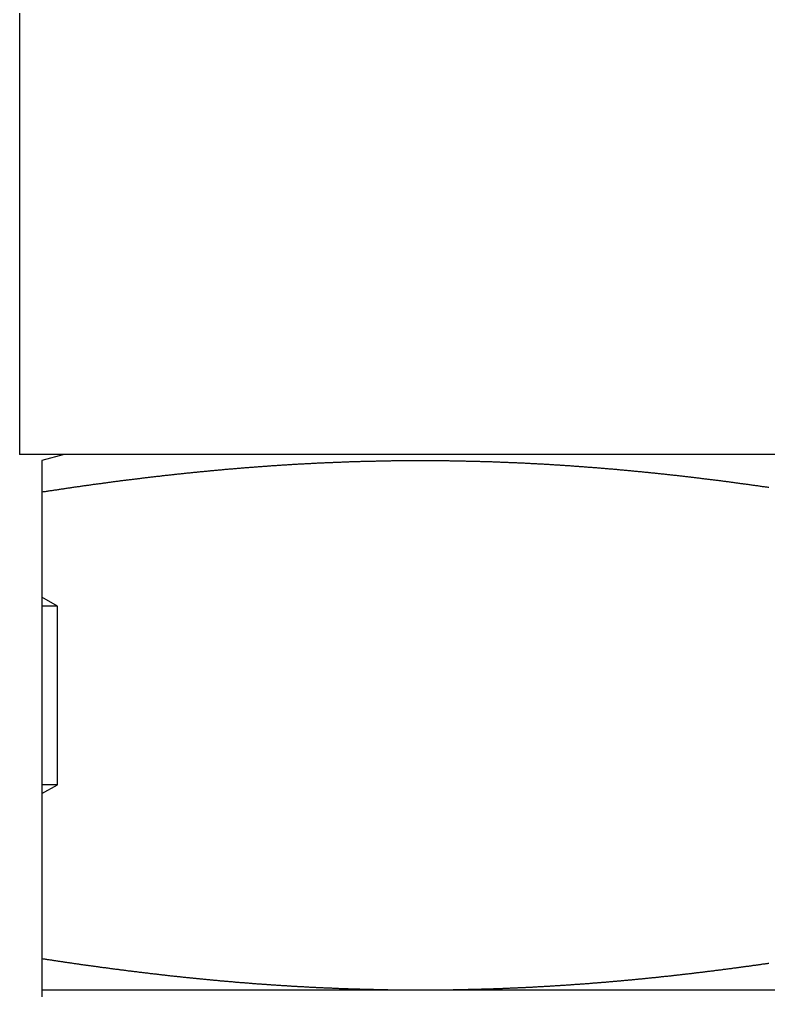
# Model space of a CAD drawing. Extents: x -17 to 107, y -24 to 88.
# Drawn here: x 88.39 to 96.79, y 13.27 to 24.15 of the extents above; entities that cross this region are included whole.
import ezdxf

# ---------------------------------------------------------------- set-up
doc = ezdxf.new("R2010")
doc.units = 0
doc.layers.get('0').update_dxf_attribs({"linetype": 'CONTINUOUS'})

msp = doc.modelspace()

# ---------------------------------------------------------------- linework, layer by layer
at = {"color": 7, "linetype": 'CONTINUOUS'}
for p, q in [((88.387, 29.774), (88.387, 19.274)), ((105.887, 19.274), (88.387, 19.274)), ((88.887, 19.274), (88.637, 19.207)), ((88.637, 19.207), (88.637, 13.032)), ((88.813, 17.574), (88.637, 17.674)), ((88.813, 17.574), (88.637, 17.574)), ((88.813, 15.574), (88.813, 17.574)), ((88.637, 15.474), (88.813, 15.574)), ((88.813, 15.574), (88.637, 15.574)), ((105.637, 13.274), (88.637, 13.274))]:
    msp.add_line(p, q, dxfattribs=at)
at = {"color": 7}
for points in [[(88.637, 18.855, 0), (88.647, 18.856, 0), (88.658, 18.858, 0), (88.668, 18.859, 0), (88.679, 18.861, 0), (88.69, 18.863, 0), (88.7, 18.864, 0), (88.711, 18.866, 0), (88.721, 18.867, 0), (88.732, 18.869, 0), (88.742, 18.871, 0), (88.753, 18.872, 0), (88.764, 18.874, 0), (88.774, 18.875, 0), (88.785, 18.877, 0), (88.795, 18.879, 0), (88.806, 18.88, 0), (88.816, 18.882, 0), (88.827, 18.883, 0), (88.838, 18.885, 0), (88.848, 18.887, 0), (88.859, 18.888, 0), (88.869, 18.89, 0), (88.88, 18.891, 0), (88.89, 18.893, 0), (88.901, 18.894, 0), (88.912, 18.896, 0), (88.922, 18.898, 0), (88.933, 18.899, 0), (88.943, 18.901, 0), (88.954, 18.902, 0), (88.964, 18.904, 0), (88.975, 18.905, 0), (88.986, 18.907, 0), (88.996, 18.908, 0), (89.007, 18.91, 0), (89.017, 18.911, 0), (89.028, 18.913, 0), (89.038, 18.914, 0), (89.049, 18.916, 0), (89.06, 18.917, 0), (89.07, 18.919, 0), (89.081, 18.92, 0), (89.091, 18.922, 0), (89.102, 18.923, 0), (89.112, 18.925, 0), (89.123, 18.926, 0), (89.134, 18.928, 0), (89.144, 18.929, 0), (89.155, 18.931, 0), (89.165, 18.932, 0), (89.176, 18.934, 0), (89.187, 18.935, 0), (89.197, 18.937, 0), (89.208, 18.938, 0), (89.218, 18.94, 0), (89.229, 18.941, 0), (89.24, 18.943, 0), (89.25, 18.944, 0), (89.261, 18.945, 0), (89.271, 18.947, 0), (89.282, 18.948, 0), (89.292, 18.95, 0), (89.303, 18.951, 0), (89.314, 18.953, 0), (89.324, 18.954, 0), (89.335, 18.956, 0), (89.345, 18.957, 0), (89.356, 18.958, 0), (89.367, 18.96, 0), (89.377, 18.961, 0), (89.388, 18.963, 0), (89.398, 18.964, 0), (89.409, 18.965, 0), (89.419, 18.967, 0), (89.43, 18.968, 0), (89.441, 18.97, 0), (89.451, 18.971, 0), (89.462, 18.972, 0), (89.472, 18.974, 0), (89.483, 18.975, 0), (89.494, 18.977, 0), (89.504, 18.978, 0), (89.515, 18.979, 0), (89.525, 18.981, 0), (89.536, 18.982, 0), (89.547, 18.983, 0), (89.557, 18.985, 0), (89.568, 18.986, 0), (89.579, 18.987, 0), (89.589, 18.989, 0), (89.6, 18.99, 0), (89.61, 18.991, 0), (89.621, 18.993, 0), (89.632, 18.994, 0), (89.642, 18.995, 0), (89.653, 18.997, 0), (89.663, 18.998, 0), (89.674, 18.999, 0), (89.684, 19.001, 0), (89.695, 19.002, 0), (89.706, 19.003, 0), (89.716, 19.005, 0), (89.727, 19.006, 0), (89.737, 19.007, 0), (89.748, 19.008, 0), (89.759, 19.01, 0), (89.769, 19.011, 0), (89.78, 19.012, 0), (89.791, 19.014, 0), (89.801, 19.015, 0), (89.812, 19.016, 0), (89.822, 19.017, 0), (89.833, 19.019, 0), (89.844, 19.02, 0), (89.854, 19.021, 0), (89.865, 19.022, 0), (89.876, 19.024, 0), (89.886, 19.025, 0), (89.897, 19.026, 0), (89.907, 19.027, 0), (89.918, 19.029, 0), (89.928, 19.03, 0), (89.939, 19.031, 0), (89.95, 19.032, 0), (89.96, 19.033, 0), (89.971, 19.035, 0), (89.982, 19.036, 0), (89.992, 19.037, 0), (90.003, 19.038, 0), (90.013, 19.04, 0), (90.024, 19.041, 0), (90.035, 19.042, 0), (90.045, 19.043, 0), (90.056, 19.044, 0), (90.067, 19.045, 0), (90.077, 19.047, 0), (90.088, 19.048, 0), (90.098, 19.049, 0), (90.109, 19.05, 0), (90.12, 19.051, 0), (90.13, 19.052, 0), (90.141, 19.053, 0), (90.152, 19.055, 0), (90.162, 19.056, 0), (90.173, 19.057, 0), (90.183, 19.058, 0), (90.194, 19.059, 0), (90.205, 19.06, 0), (90.215, 19.061, 0), (90.226, 19.063, 0), (90.237, 19.064, 0), (90.247, 19.065, 0), (90.258, 19.066, 0), (90.268, 19.067, 0), (90.279, 19.068, 0), (90.29, 19.069, 0), (90.3, 19.07, 0), (90.311, 19.071, 0), (90.322, 19.073, 0), (90.332, 19.074, 0), (90.343, 19.075, 0), (90.353, 19.076, 0), (90.364, 19.077, 0), (90.375, 19.078, 0), (90.385, 19.079, 0), (90.396, 19.08, 0), (90.407, 19.081, 0), (90.417, 19.082, 0), (90.428, 19.083, 0), (90.439, 19.084, 0), (90.449, 19.085, 0), (90.46, 19.086, 0), (90.471, 19.087, 0), (90.481, 19.088, 0), (90.492, 19.089, 0), (90.502, 19.09, 0), (90.513, 19.091, 0), (90.524, 19.092, 0), (90.534, 19.093, 0), (90.545, 19.094, 0), (90.556, 19.095, 0), (90.566, 19.096, 0), (90.577, 19.097, 0), (90.588, 19.098, 0), (90.598, 19.099, 0), (90.609, 19.1, 0), (90.619, 19.101, 0), (90.63, 19.102, 0), (90.641, 19.103, 0), (90.651, 19.104, 0), (90.662, 19.105, 0), (90.673, 19.106, 0), (90.683, 19.107, 0), (90.694, 19.108, 0), (90.704, 19.109, 0), (90.715, 19.11, 0), (90.726, 19.111, 0), (90.737, 19.112, 0), (90.747, 19.113, 0), (90.758, 19.113, 0), (90.768, 19.114, 0), (90.779, 19.115, 0), (90.79, 19.116, 0), (90.8, 19.117, 0), (90.811, 19.118, 0), (90.822, 19.119, 0), (90.832, 19.12, 0), (90.843, 19.121, 0), (90.854, 19.122, 0), (90.864, 19.122, 0), (90.875, 19.123, 0), (90.886, 19.124, 0), (90.896, 19.125, 0), (90.907, 19.126, 0), (90.918, 19.127, 0), (90.928, 19.128, 0), (90.939, 19.128, 0), (90.95, 19.129, 0), (90.96, 19.13, 0), (90.971, 19.131, 0), (90.981, 19.132, 0), (90.992, 19.133, 0), (91.003, 19.133, 0), (91.013, 19.134, 0), (91.024, 19.135, 0), (91.035, 19.136, 0), (91.045, 19.137, 0), (91.056, 19.137, 0), (91.067, 19.138, 0), (91.077, 19.139, 0), (91.088, 19.14, 0), (91.099, 19.141, 0), (91.109, 19.141, 0), (91.12, 19.142, 0), (91.131, 19.143, 0), (91.141, 19.144, 0), (91.152, 19.144, 0), (91.163, 19.145, 0), (91.173, 19.146, 0), (91.184, 19.147, 0), (91.195, 19.147, 0), (91.205, 19.148, 0), (91.216, 19.149, 0), (91.227, 19.15, 0), (91.237, 19.15, 0), (91.248, 19.151, 0), (91.258, 19.152, 0), (91.269, 19.152, 0), (91.28, 19.153, 0), (91.29, 19.154, 0), (91.301, 19.155, 0), (91.312, 19.155, 0), (91.323, 19.156, 0), (91.333, 19.157, 0), (91.344, 19.157, 0), (91.355, 19.158, 0), (91.365, 19.159, 0), (91.376, 19.159, 0), (91.386, 19.16, 0), (91.397, 19.161, 0), (91.408, 19.161, 0), (91.418, 19.162, 0), (91.429, 19.163, 0), (91.44, 19.163, 0), (91.451, 19.164, 0), (91.461, 19.165, 0), (91.472, 19.165, 0), (91.483, 19.166, 0), (91.493, 19.166, 0), (91.504, 19.167, 0), (91.514, 19.168, 0), (91.525, 19.168, 0), (91.536, 19.169, 0), (91.546, 19.169, 0), (91.557, 19.17, 0), (91.568, 19.171, 0), (91.579, 19.171, 0), (91.589, 19.172, 0), (91.6, 19.172, 0), (91.611, 19.173, 0), (91.621, 19.173, 0), (91.632, 19.174, 0), (91.642, 19.174, 0), (91.653, 19.175, 0), (91.664, 19.176, 0), (91.674, 19.176, 0), (91.685, 19.177, 0), (91.696, 19.177, 0), (91.707, 19.178, 0), (91.717, 19.178, 0), (91.728, 19.179, 0), (91.739, 19.179, 0), (91.749, 19.18, 0), (91.76, 19.18, 0), (91.771, 19.181, 0), (91.781, 19.181, 0), (91.792, 19.182, 0), (91.803, 19.182, 0), (91.813, 19.183, 0), (91.824, 19.183, 0), (91.835, 19.184, 0), (91.845, 19.184, 0), (91.856, 19.185, 0), (91.867, 19.185, 0), (91.877, 19.186, 0), (91.888, 19.186, 0), (91.899, 19.186, 0), (91.909, 19.187, 0), (91.92, 19.187, 0), (91.931, 19.188, 0), (91.941, 19.188, 0), (91.952, 19.189, 0), (91.963, 19.189, 0), (91.973, 19.189, 0), (91.984, 19.19, 0), (91.995, 19.19, 0), (92.005, 19.191, 0), (92.016, 19.191, 0), (92.027, 19.191, 0), (92.037, 19.192, 0), (92.048, 19.192, 0), (92.059, 19.192, 0), (92.07, 19.193, 0), (92.08, 19.193, 0), (92.091, 19.194, 0), (92.102, 19.194, 0), (92.112, 19.194, 0), (92.123, 19.195, 0), (92.134, 19.195, 0), (92.144, 19.195, 0), (92.155, 19.196, 0), (92.166, 19.196, 0), (92.176, 19.196, 0), (92.187, 19.197, 0), (92.198, 19.197, 0), (92.208, 19.197, 0), (92.219, 19.198, 0), (92.23, 19.198, 0), (92.24, 19.198, 0), (92.251, 19.198, 0), (92.262, 19.199, 0), (92.272, 19.199, 0), (92.283, 19.199, 0), (92.294, 19.2, 0), (92.305, 19.2, 0), (92.315, 19.2, 0), (92.326, 19.2, 0), (92.337, 19.201, 0), (92.347, 19.201, 0), (92.358, 19.201, 0), (92.369, 19.201, 0), (92.379, 19.201, 0), (92.39, 19.202, 0), (92.401, 19.202, 0), (92.411, 19.202, 0), (92.422, 19.202, 0), (92.433, 19.203, 0), (92.443, 19.203, 0), (92.454, 19.203, 0), (92.465, 19.203, 0), (92.475, 19.203, 0), (92.486, 19.203, 0), (92.497, 19.204, 0), (92.507, 19.204, 0), (92.518, 19.204, 0), (92.529, 19.204, 0), (92.54, 19.204, 0), (92.55, 19.204, 0), (92.561, 19.205, 0), (92.572, 19.205, 0), (92.582, 19.205, 0), (92.593, 19.205, 0), (92.604, 19.205, 0), (92.614, 19.205, 0), (92.625, 19.205, 0), (92.636, 19.206, 0), (92.646, 19.206, 0), (92.657, 19.206, 0), (92.668, 19.206, 0), (92.678, 19.206, 0), (92.689, 19.206, 0), (92.7, 19.206, 0), (92.71, 19.206, 0), (92.721, 19.206, 0), (92.732, 19.206, 0), (92.743, 19.206, 0), (92.753, 19.206, 0), (92.764, 19.206, 0), (92.775, 19.207, 0), (92.785, 19.207, 0), (92.796, 19.207, 0), (92.807, 19.207, 0), (92.817, 19.207, 0), (92.828, 19.207, 0), (92.839, 19.207, 0), (92.849, 19.207, 0), (92.86, 19.207, 0), (92.871, 19.207, 0), (92.882, 19.207, 0), (92.892, 19.207, 0), (92.903, 19.207, 0), (92.913, 19.207, 0), (92.924, 19.207, 0), (92.935, 19.207, 0), (92.946, 19.207, 0), (92.956, 19.207, 0), (92.967, 19.207, 0), (92.978, 19.207, 0), (92.988, 19.207, 0), (92.999, 19.206, 0), (93.01, 19.206, 0), (93.02, 19.206, 0), (93.031, 19.206, 0), (93.042, 19.206, 0), (93.052, 19.206, 0), (93.063, 19.206, 0), (93.074, 19.206, 0), (93.085, 19.206, 0), (93.095, 19.206, 0), (93.106, 19.206, 0), (93.117, 19.206, 0), (93.127, 19.206, 0), (93.138, 19.206, 0), (93.149, 19.205, 0), (93.159, 19.205, 0), (93.17, 19.205, 0), (93.181, 19.205, 0), (93.191, 19.205, 0), (93.202, 19.205, 0), (93.213, 19.204, 0), (93.223, 19.204, 0), (93.234, 19.204, 0), (93.245, 19.204, 0), (93.255, 19.204, 0), (93.266, 19.204, 0), (93.277, 19.204, 0), (93.287, 19.203, 0), (93.298, 19.203, 0), (93.309, 19.203, 0), (93.32, 19.203, 0), (93.33, 19.203, 0), (93.341, 19.202, 0), (93.352, 19.202, 0), (93.362, 19.202, 0), (93.373, 19.202, 0), (93.384, 19.202, 0), (93.394, 19.201, 0), (93.405, 19.201, 0), (93.416, 19.201, 0), (93.426, 19.201, 0), (93.437, 19.2, 0), (93.448, 19.2, 0), (93.459, 19.2, 0), (93.469, 19.2, 0), (93.48, 19.199, 0), (93.49, 19.199, 0), (93.501, 19.199, 0), (93.512, 19.199, 0), (93.522, 19.198, 0), (93.533, 19.198, 0), (93.544, 19.198, 0), (93.555, 19.197, 0), (93.565, 19.197, 0), (93.576, 19.197, 0), (93.587, 19.197, 0), (93.597, 19.196, 0), (93.608, 19.196, 0), (93.619, 19.196, 0), (93.629, 19.195, 0), (93.64, 19.195, 0), (93.651, 19.195, 0), (93.661, 19.194, 0), (93.672, 19.194, 0), (93.683, 19.194, 0), (93.693, 19.193, 0), (93.704, 19.193, 0), (93.715, 19.192, 0), (93.725, 19.192, 0), (93.736, 19.192, 0), (93.747, 19.191, 0), (93.757, 19.191, 0), (93.768, 19.191, 0), (93.779, 19.19, 0), (93.79, 19.19, 0), (93.8, 19.189, 0), (93.811, 19.189, 0), (93.822, 19.189, 0), (93.832, 19.188, 0), (93.843, 19.188, 0), (93.854, 19.187, 0), (93.864, 19.187, 0), (93.875, 19.186, 0), (93.886, 19.186, 0), (93.896, 19.186, 0), (93.907, 19.185, 0), (93.918, 19.185, 0), (93.928, 19.184, 0), (93.939, 19.184, 0), (93.95, 19.183, 0), (93.96, 19.183, 0), (93.971, 19.182, 0), (93.982, 19.182, 0), (93.992, 19.181, 0), (94.003, 19.181, 0), (94.014, 19.18, 0), (94.024, 19.18, 0), (94.035, 19.179, 0), (94.046, 19.179, 0), (94.056, 19.178, 0), (94.067, 19.178, 0), (94.078, 19.177, 0), (94.088, 19.177, 0), (94.099, 19.176, 0), (94.11, 19.176, 0), (94.121, 19.175, 0), (94.131, 19.174, 0), (94.142, 19.174, 0), (94.153, 19.173, 0), (94.163, 19.173, 0), (94.174, 19.172, 0), (94.184, 19.172, 0), (94.195, 19.171, 0), (94.206, 19.171, 0), (94.216, 19.17, 0), (94.227, 19.169, 0), (94.238, 19.169, 0), (94.249, 19.168, 0), (94.259, 19.168, 0), (94.27, 19.167, 0), (94.281, 19.166, 0), (94.291, 19.166, 0), (94.302, 19.165, 0), (94.312, 19.165, 0), (94.323, 19.164, 0), (94.334, 19.163, 0), (94.344, 19.163, 0), (94.355, 19.162, 0), (94.366, 19.161, 0), (94.376, 19.161, 0), (94.387, 19.16, 0), (94.398, 19.159, 0), (94.409, 19.159, 0), (94.419, 19.158, 0), (94.43, 19.157, 0), (94.441, 19.157, 0), (94.451, 19.156, 0), (94.462, 19.155, 0), (94.472, 19.155, 0), (94.483, 19.154, 0), (94.494, 19.153, 0), (94.504, 19.152, 0), (94.515, 19.152, 0), (94.526, 19.151, 0), (94.537, 19.15, 0), (94.547, 19.15, 0), (94.558, 19.149, 0), (94.568, 19.148, 0), (94.579, 19.147, 0), (94.59, 19.147, 0), (94.6, 19.146, 0), (94.611, 19.145, 0), (94.622, 19.144, 0), (94.632, 19.144, 0), (94.643, 19.143, 0), (94.654, 19.142, 0), (94.664, 19.141, 0), (94.675, 19.141, 0), (94.686, 19.14, 0), (94.696, 19.139, 0), (94.707, 19.138, 0), (94.718, 19.137, 0), (94.728, 19.137, 0), (94.739, 19.136, 0), (94.75, 19.135, 0), (94.76, 19.134, 0), (94.771, 19.133, 0), (94.782, 19.133, 0), (94.792, 19.132, 0), (94.803, 19.131, 0), (94.814, 19.13, 0), (94.824, 19.129, 0), (94.835, 19.128, 0), (94.846, 19.128, 0), (94.856, 19.127, 0), (94.867, 19.126, 0), (94.877, 19.125, 0), (94.888, 19.124, 0), (94.899, 19.123, 0), (94.909, 19.122, 0), (94.92, 19.122, 0), (94.931, 19.121, 0), (94.941, 19.12, 0), (94.952, 19.119, 0), (94.963, 19.118, 0), (94.973, 19.117, 0), (94.984, 19.116, 0), (94.995, 19.115, 0), (95.005, 19.114, 0), (95.016, 19.113, 0), (95.026, 19.113, 0), (95.037, 19.112, 0), (95.048, 19.111, 0), (95.058, 19.11, 0), (95.069, 19.109, 0), (95.08, 19.108, 0), (95.09, 19.107, 0), (95.101, 19.106, 0), (95.112, 19.105, 0), (95.122, 19.104, 0), (95.133, 19.103, 0), (95.144, 19.102, 0), (95.154, 19.101, 0), (95.165, 19.1, 0), (95.175, 19.099, 0), (95.186, 19.098, 0), (95.197, 19.097, 0), (95.207, 19.096, 0), (95.218, 19.095, 0), (95.229, 19.094, 0), (95.239, 19.093, 0), (95.25, 19.092, 0), (95.261, 19.091, 0), (95.271, 19.09, 0), (95.282, 19.089, 0), (95.293, 19.088, 0), (95.303, 19.087, 0), (95.314, 19.086, 0), (95.325, 19.085, 0), (95.335, 19.084, 0), (95.346, 19.083, 0), (95.356, 19.082, 0), (95.367, 19.081, 0), (95.378, 19.08, 0), (95.388, 19.079, 0), (95.399, 19.078, 0), (95.409, 19.077, 0), (95.42, 19.076, 0), (95.431, 19.075, 0), (95.441, 19.074, 0), (95.452, 19.073, 0), (95.463, 19.071, 0), (95.473, 19.07, 0), (95.484, 19.069, 0), (95.495, 19.068, 0), (95.505, 19.067, 0), (95.516, 19.066, 0), (95.526, 19.065, 0), (95.537, 19.064, 0), (95.548, 19.063, 0), (95.558, 19.061, 0), (95.569, 19.06, 0), (95.58, 19.059, 0), (95.59, 19.058, 0), (95.601, 19.057, 0), (95.612, 19.056, 0), (95.622, 19.055, 0), (95.633, 19.053, 0), (95.643, 19.052, 0), (95.654, 19.051, 0), (95.665, 19.05, 0), (95.675, 19.049, 0), (95.686, 19.048, 0), (95.697, 19.047, 0), (95.707, 19.045, 0), (95.718, 19.044, 0), (95.728, 19.043, 0), (95.739, 19.042, 0), (95.75, 19.041, 0), (95.76, 19.04, 0), (95.771, 19.038, 0), (95.781, 19.037, 0), (95.792, 19.036, 0), (95.803, 19.035, 0), (95.813, 19.034, 0), (95.824, 19.032, 0), (95.835, 19.031, 0), (95.845, 19.03, 0), (95.856, 19.029, 0), (95.866, 19.027, 0), (95.877, 19.026, 0), (95.888, 19.025, 0), (95.898, 19.024, 0), (95.909, 19.022, 0), (95.919, 19.021, 0), (95.93, 19.02, 0), (95.941, 19.019, 0), (95.951, 19.017, 0), (95.962, 19.016, 0), (95.972, 19.015, 0), (95.983, 19.014, 0), (95.994, 19.012, 0), (96.004, 19.011, 0), (96.015, 19.01, 0), (96.025, 19.008, 0), (96.036, 19.007, 0), (96.047, 19.006, 0), (96.057, 19.005, 0), (96.068, 19.003, 0), (96.079, 19.002, 0), (96.089, 19.001, 0), (96.1, 18.999, 0), (96.11, 18.998, 0), (96.121, 18.997, 0), (96.132, 18.995, 0), (96.142, 18.994, 0), (96.153, 18.993, 0), (96.163, 18.991, 0), (96.174, 18.99, 0), (96.185, 18.989, 0), (96.195, 18.987, 0), (96.206, 18.986, 0), (96.216, 18.985, 0), (96.227, 18.983, 0), (96.238, 18.982, 0), (96.248, 18.981, 0), (96.259, 18.979, 0), (96.269, 18.978, 0), (96.28, 18.977, 0), (96.291, 18.975, 0), (96.301, 18.974, 0), (96.312, 18.972, 0), (96.322, 18.971, 0), (96.333, 18.97, 0), (96.344, 18.968, 0), (96.354, 18.967, 0), (96.365, 18.965, 0), (96.375, 18.964, 0), (96.386, 18.963, 0), (96.397, 18.961, 0), (96.407, 18.96, 0), (96.418, 18.958, 0), (96.428, 18.957, 0), (96.439, 18.956, 0), (96.45, 18.954, 0), (96.46, 18.953, 0), (96.471, 18.951, 0), (96.481, 18.95, 0), (96.492, 18.948, 0), (96.502, 18.947, 0), (96.513, 18.945, 0), (96.524, 18.944, 0), (96.534, 18.943, 0), (96.545, 18.941, 0), (96.555, 18.94, 0), (96.566, 18.938, 0), (96.576, 18.937, 0), (96.587, 18.935, 0), (96.598, 18.934, 0), (96.608, 18.932, 0), (96.619, 18.931, 0), (96.629, 18.929, 0), (96.64, 18.928, 0), (96.651, 18.926, 0), (96.661, 18.925, 0), (96.672, 18.923, 0), (96.682, 18.922, 0), (96.693, 18.92, 0), (96.704, 18.919, 0), (96.714, 18.917, 0), (96.725, 18.916, 0), (96.735, 18.914, 0), (96.746, 18.913, 0), (96.756, 18.911, 0), (96.767, 18.91, 0), (96.778, 18.908, 0), (96.788, 18.907, 0)], [(92.576, 13.274, 0), (92.567, 13.274, 0), (92.557, 13.274, 0), (92.548, 13.274, 0), (92.538, 13.274, 0), (92.529, 13.274, 0), (92.519, 13.275, 0), (92.51, 13.275, 0), (92.5, 13.275, 0), (92.49, 13.275, 0), (92.481, 13.275, 0), (92.471, 13.275, 0), (92.462, 13.276, 0), (92.452, 13.276, 0), (92.443, 13.276, 0), (92.433, 13.276, 0), (92.424, 13.276, 0), (92.414, 13.277, 0), (92.405, 13.277, 0), (92.395, 13.277, 0), (92.385, 13.277, 0), (92.376, 13.277, 0), (92.366, 13.277, 0), (92.357, 13.278, 0), (92.347, 13.278, 0), (92.338, 13.278, 0), (92.328, 13.278, 0), (92.319, 13.279, 0), (92.309, 13.279, 0), (92.3, 13.279, 0), (92.29, 13.279, 0), (92.281, 13.28, 0), (92.271, 13.28, 0), (92.262, 13.28, 0), (92.252, 13.28, 0), (92.243, 13.28, 0), (92.233, 13.281, 0), (92.223, 13.281, 0), (92.214, 13.281, 0), (92.204, 13.282, 0), (92.195, 13.282, 0), (92.185, 13.282, 0), (92.176, 13.282, 0), (92.166, 13.283, 0), (92.157, 13.283, 0), (92.147, 13.283, 0), (92.138, 13.284, 0), (92.128, 13.284, 0), (92.118, 13.284, 0), (92.109, 13.284, 0), (92.1, 13.285, 0), (92.09, 13.285, 0), (92.08, 13.285, 0), (92.071, 13.286, 0), (92.061, 13.286, 0), (92.052, 13.286, 0), (92.042, 13.287, 0), (92.033, 13.287, 0), (92.023, 13.287, 0), (92.014, 13.288, 0), (92.004, 13.288, 0), (91.995, 13.289, 0), (91.985, 13.289, 0), (91.976, 13.289, 0), (91.966, 13.29, 0), (91.957, 13.29, 0), (91.947, 13.29, 0), (91.937, 13.291, 0), (91.928, 13.291, 0), (91.918, 13.291, 0), (91.909, 13.292, 0), (91.899, 13.292, 0), (91.89, 13.293, 0), (91.88, 13.293, 0), (91.871, 13.293, 0), (91.861, 13.294, 0), (91.852, 13.294, 0), (91.842, 13.295, 0), (91.833, 13.295, 0), (91.823, 13.296, 0), (91.814, 13.296, 0), (91.804, 13.296, 0), (91.794, 13.297, 0), (91.785, 13.297, 0), (91.775, 13.298, 0), (91.766, 13.298, 0), (91.756, 13.299, 0), (91.747, 13.299, 0), (91.737, 13.299, 0), (91.728, 13.3, 0), (91.718, 13.3, 0), (91.709, 13.301, 0), (91.699, 13.301, 0), (91.69, 13.302, 0), (91.68, 13.302, 0), (91.671, 13.303, 0), (91.661, 13.303, 0), (91.652, 13.304, 0), (91.642, 13.304, 0), (91.632, 13.305, 0), (91.623, 13.305, 0), (91.614, 13.306, 0), (91.604, 13.306, 0), (91.594, 13.307, 0), (91.585, 13.307, 0), (91.575, 13.308, 0), (91.566, 13.308, 0), (91.556, 13.309, 0), (91.547, 13.309, 0), (91.537, 13.31, 0), (91.528, 13.31, 0), (91.518, 13.311, 0), (91.509, 13.311, 0), (91.499, 13.312, 0), (91.49, 13.312, 0), (91.48, 13.313, 0), (91.471, 13.314, 0), (91.461, 13.314, 0), (91.452, 13.315, 0), (91.442, 13.315, 0), (91.433, 13.316, 0), (91.423, 13.316, 0), (91.413, 13.317, 0), (91.404, 13.318, 0), (91.394, 13.318, 0), (91.385, 13.319, 0), (91.375, 13.319, 0), (91.366, 13.32, 0), (91.356, 13.32, 0), (91.347, 13.321, 0), (91.337, 13.322, 0), (91.328, 13.322, 0), (91.318, 13.323, 0), (91.309, 13.323, 0), (91.299, 13.324, 0), (91.29, 13.325, 0), (91.28, 13.325, 0), (91.271, 13.326, 0), (91.261, 13.327, 0), (91.252, 13.327, 0), (91.242, 13.328, 0), (91.233, 13.329, 0), (91.223, 13.329, 0), (91.214, 13.33, 0), (91.204, 13.331, 0), (91.195, 13.331, 0), (91.185, 13.332, 0), (91.176, 13.332, 0), (91.166, 13.333, 0), (91.156, 13.334, 0), (91.147, 13.335, 0), (91.138, 13.335, 0), (91.128, 13.336, 0), (91.118, 13.337, 0), (91.109, 13.337, 0), (91.1, 13.338, 0), (91.09, 13.339, 0), (91.08, 13.339, 0), (91.071, 13.34, 0), (91.061, 13.341, 0), (91.052, 13.341, 0), (91.042, 13.342, 0), (91.033, 13.343, 0), (91.023, 13.344, 0), (91.014, 13.344, 0), (91.004, 13.345, 0), (90.995, 13.346, 0), (90.985, 13.347, 0), (90.976, 13.347, 0), (90.966, 13.348, 0), (90.957, 13.349, 0), (90.947, 13.35, 0), (90.938, 13.35, 0), (90.928, 13.351, 0), (90.919, 13.352, 0), (90.909, 13.353, 0), (90.9, 13.353, 0), (90.89, 13.354, 0), (90.881, 13.355, 0), (90.871, 13.356, 0), (90.862, 13.356, 0), (90.852, 13.357, 0), (90.843, 13.358, 0), (90.833, 13.359, 0), (90.824, 13.36, 0), (90.814, 13.36, 0), (90.805, 13.361, 0), (90.795, 13.362, 0), (90.786, 13.363, 0), (90.776, 13.364, 0), (90.767, 13.364, 0), (90.757, 13.365, 0), (90.748, 13.366, 0), (90.738, 13.367, 0), (90.729, 13.368, 0), (90.719, 13.368, 0), (90.71, 13.369, 0), (90.7, 13.37, 0), (90.691, 13.371, 0), (90.681, 13.372, 0), (90.672, 13.373, 0), (90.662, 13.373, 0), (90.653, 13.374, 0), (90.643, 13.375, 0), (90.634, 13.376, 0), (90.624, 13.377, 0), (90.615, 13.378, 0), (90.605, 13.379, 0), (90.596, 13.38, 0), (90.586, 13.38, 0), (90.577, 13.381, 0), (90.567, 13.382, 0), (90.558, 13.383, 0), (90.548, 13.384, 0), (90.539, 13.385, 0), (90.529, 13.386, 0), (90.52, 13.387, 0), (90.51, 13.388, 0), (90.501, 13.389, 0), (90.491, 13.389, 0), (90.482, 13.39, 0), (90.472, 13.391, 0), (90.463, 13.392, 0), (90.453, 13.393, 0), (90.444, 13.394, 0), (90.434, 13.395, 0), (90.425, 13.396, 0), (90.415, 13.397, 0), (90.406, 13.398, 0), (90.396, 13.399, 0), (90.387, 13.4, 0), (90.377, 13.4, 0), (90.368, 13.402, 0), (90.358, 13.402, 0), (90.349, 13.403, 0), (90.339, 13.404, 0), (90.33, 13.405, 0), (90.32, 13.406, 0), (90.311, 13.407, 0), (90.301, 13.408, 0), (90.292, 13.409, 0), (90.282, 13.41, 0), (90.273, 13.411, 0), (90.263, 13.412, 0), (90.254, 13.413, 0), (90.245, 13.414, 0), (90.235, 13.415, 0), (90.225, 13.416, 0), (90.216, 13.417, 0), (90.207, 13.418, 0), (90.197, 13.419, 0), (90.188, 13.42, 0), (90.178, 13.421, 0), (90.169, 13.422, 0), (90.159, 13.423, 0), (90.15, 13.424, 0), (90.14, 13.425, 0), (90.131, 13.426, 0), (90.121, 13.427, 0), (90.112, 13.428, 0), (90.102, 13.429, 0), (90.093, 13.43, 0), (90.083, 13.431, 0), (90.074, 13.432, 0), (90.064, 13.434, 0), (90.055, 13.434, 0), (90.045, 13.436, 0), (90.036, 13.437, 0), (90.026, 13.438, 0), (90.017, 13.439, 0), (90.007, 13.44, 0), (89.998, 13.441, 0), (89.989, 13.442, 0), (89.979, 13.443, 0), (89.969, 13.444, 0), (89.96, 13.445, 0), (89.951, 13.446, 0), (89.941, 13.447, 0), (89.932, 13.448, 0), (89.922, 13.45, 0), (89.913, 13.451, 0), (89.903, 13.452, 0), (89.894, 13.453, 0), (89.884, 13.454, 0), (89.875, 13.455, 0), (89.865, 13.456, 0), (89.856, 13.457, 0), (89.846, 13.458, 0), (89.837, 13.46, 0), (89.827, 13.461, 0), (89.818, 13.462, 0), (89.808, 13.463, 0), (89.799, 13.464, 0), (89.79, 13.465, 0), (89.78, 13.466, 0), (89.771, 13.467, 0), (89.761, 13.469, 0), (89.752, 13.47, 0), (89.742, 13.471, 0), (89.733, 13.472, 0), (89.723, 13.473, 0), (89.714, 13.474, 0), (89.704, 13.476, 0), (89.695, 13.477, 0), (89.685, 13.478, 0), (89.676, 13.479, 0), (89.666, 13.48, 0), (89.657, 13.481, 0), (89.647, 13.483, 0), (89.638, 13.484, 0), (89.629, 13.485, 0), (89.619, 13.486, 0), (89.61, 13.487, 0), (89.6, 13.489, 0), (89.591, 13.49, 0), (89.581, 13.491, 0), (89.572, 13.492, 0), (89.562, 13.493, 0), (89.553, 13.495, 0), (89.543, 13.496, 0), (89.534, 13.497, 0), (89.525, 13.498, 0), (89.515, 13.499, 0), (89.506, 13.501, 0), (89.496, 13.502, 0), (89.487, 13.503, 0), (89.477, 13.504, 0), (89.468, 13.505, 0), (89.458, 13.507, 0), (89.449, 13.508, 0), (89.439, 13.509, 0), (89.43, 13.51, 0), (89.42, 13.512, 0), (89.411, 13.513, 0), (89.401, 13.514, 0), (89.392, 13.515, 0), (89.383, 13.517, 0), (89.373, 13.518, 0), (89.364, 13.519, 0), (89.354, 13.521, 0), (89.345, 13.522, 0), (89.335, 13.523, 0), (89.326, 13.524, 0), (89.316, 13.526, 0), (89.307, 13.527, 0), (89.297, 13.528, 0), (89.288, 13.529, 0), (89.279, 13.531, 0), (89.269, 13.532, 0), (89.26, 13.533, 0), (89.25, 13.535, 0), (89.241, 13.536, 0), (89.231, 13.537, 0), (89.222, 13.539, 0), (89.213, 13.54, 0), (89.203, 13.541, 0), (89.194, 13.542, 0), (89.184, 13.544, 0), (89.175, 13.545, 0), (89.165, 13.546, 0), (89.156, 13.548, 0), (89.146, 13.549, 0), (89.137, 13.55, 0), (89.127, 13.552, 0), (89.118, 13.553, 0), (89.109, 13.554, 0), (89.099, 13.556, 0), (89.09, 13.557, 0), (89.08, 13.558, 0), (89.071, 13.56, 0), (89.061, 13.561, 0), (89.052, 13.562, 0), (89.043, 13.564, 0), (89.033, 13.565, 0), (89.024, 13.566, 0), (89.014, 13.568, 0), (89.005, 13.569, 0), (88.995, 13.57, 0), (88.986, 13.572, 0), (88.976, 13.573, 0), (88.967, 13.575, 0), (88.957, 13.576, 0), (88.948, 13.577, 0), (88.939, 13.579, 0), (88.929, 13.58, 0), (88.92, 13.582, 0), (88.91, 13.583, 0), (88.901, 13.584, 0), (88.891, 13.586, 0), (88.882, 13.587, 0), (88.873, 13.588, 0), (88.863, 13.59, 0), (88.854, 13.591, 0), (88.844, 13.593, 0), (88.835, 13.594, 0), (88.825, 13.595, 0), (88.816, 13.597, 0), (88.807, 13.598, 0), (88.797, 13.6, 0), (88.788, 13.601, 0), (88.778, 13.602, 0), (88.769, 13.604, 0), (88.759, 13.605, 0), (88.75, 13.607, 0), (88.74, 13.608, 0), (88.731, 13.61, 0), (88.722, 13.611, 0), (88.712, 13.613, 0), (88.703, 13.614, 0), (88.693, 13.615, 0), (88.684, 13.617, 0), (88.674, 13.618, 0), (88.665, 13.62, 0), (88.656, 13.621, 0), (88.646, 13.623, 0), (88.637, 13.624, 0)], [(96.787, 13.572, 0), (96.778, 13.57, 0), (96.769, 13.569, 0), (96.76, 13.568, 0), (96.751, 13.567, 0), (96.743, 13.565, 0), (96.734, 13.564, 0), (96.725, 13.563, 0), (96.716, 13.562, 0), (96.708, 13.56, 0), (96.699, 13.559, 0), (96.69, 13.558, 0), (96.681, 13.557, 0), (96.673, 13.555, 0), (96.664, 13.554, 0), (96.655, 13.553, 0), (96.646, 13.552, 0), (96.638, 13.55, 0), (96.629, 13.549, 0), (96.62, 13.548, 0), (96.611, 13.547, 0), (96.602, 13.546, 0), (96.594, 13.544, 0), (96.585, 13.543, 0), (96.576, 13.542, 0), (96.567, 13.541, 0), (96.559, 13.539, 0), (96.55, 13.538, 0), (96.541, 13.537, 0), (96.532, 13.536, 0), (96.523, 13.535, 0), (96.515, 13.533, 0), (96.506, 13.532, 0), (96.497, 13.531, 0), (96.488, 13.53, 0), (96.48, 13.529, 0), (96.471, 13.527, 0), (96.462, 13.526, 0), (96.453, 13.525, 0), (96.445, 13.524, 0), (96.436, 13.523, 0), (96.427, 13.521, 0), (96.418, 13.52, 0), (96.409, 13.519, 0), (96.401, 13.518, 0), (96.392, 13.517, 0), (96.383, 13.516, 0), (96.374, 13.514, 0), (96.365, 13.513, 0), (96.357, 13.512, 0), (96.348, 13.511, 0), (96.339, 13.51, 0), (96.33, 13.509, 0), (96.322, 13.508, 0), (96.313, 13.506, 0), (96.304, 13.505, 0), (96.295, 13.504, 0), (96.287, 13.503, 0), (96.278, 13.502, 0), (96.269, 13.501, 0), (96.26, 13.5, 0), (96.251, 13.498, 0), (96.243, 13.497, 0), (96.234, 13.496, 0), (96.225, 13.495, 0), (96.216, 13.494, 0), (96.207, 13.493, 0), (96.199, 13.492, 0), (96.19, 13.491, 0), (96.181, 13.489, 0), (96.172, 13.488, 0), (96.163, 13.487, 0), (96.155, 13.486, 0), (96.146, 13.485, 0), (96.137, 13.484, 0), (96.128, 13.483, 0), (96.12, 13.482, 0), (96.111, 13.481, 0), (96.102, 13.48, 0), (96.093, 13.479, 0), (96.084, 13.477, 0), (96.076, 13.476, 0), (96.067, 13.475, 0), (96.058, 13.474, 0), (96.049, 13.473, 0), (96.04, 13.472, 0), (96.032, 13.471, 0), (96.023, 13.47, 0), (96.014, 13.469, 0), (96.005, 13.468, 0), (95.996, 13.467, 0), (95.988, 13.466, 0), (95.979, 13.465, 0), (95.97, 13.463, 0), (95.961, 13.463, 0), (95.953, 13.461, 0), (95.944, 13.46, 0), (95.935, 13.459, 0), (95.926, 13.458, 0), (95.917, 13.457, 0), (95.909, 13.456, 0), (95.9, 13.455, 0), (95.891, 13.454, 0), (95.882, 13.453, 0), (95.873, 13.452, 0), (95.865, 13.451, 0), (95.856, 13.45, 0), (95.847, 13.449, 0), (95.838, 13.448, 0), (95.829, 13.447, 0), (95.821, 13.446, 0), (95.812, 13.445, 0), (95.803, 13.444, 0), (95.794, 13.443, 0), (95.785, 13.442, 0), (95.777, 13.441, 0), (95.768, 13.44, 0), (95.759, 13.439, 0), (95.75, 13.438, 0), (95.741, 13.437, 0), (95.733, 13.436, 0), (95.724, 13.435, 0), (95.715, 13.434, 0), (95.706, 13.433, 0), (95.697, 13.432, 0), (95.689, 13.431, 0), (95.68, 13.43, 0), (95.671, 13.429, 0), (95.662, 13.428, 0), (95.653, 13.427, 0), (95.645, 13.426, 0), (95.636, 13.425, 0), (95.627, 13.425, 0), (95.618, 13.424, 0), (95.609, 13.423, 0), (95.601, 13.422, 0), (95.592, 13.421, 0), (95.583, 13.42, 0), (95.574, 13.419, 0), (95.565, 13.418, 0), (95.557, 13.417, 0), (95.548, 13.416, 0), (95.539, 13.415, 0), (95.53, 13.414, 0), (95.521, 13.413, 0), (95.513, 13.412, 0), (95.504, 13.411, 0), (95.495, 13.411, 0), (95.486, 13.41, 0), (95.477, 13.409, 0), (95.469, 13.408, 0), (95.46, 13.407, 0), (95.451, 13.406, 0), (95.442, 13.405, 0), (95.433, 13.404, 0), (95.424, 13.403, 0), (95.416, 13.402, 0), (95.407, 13.402, 0), (95.398, 13.401, 0), (95.389, 13.4, 0), (95.38, 13.399, 0), (95.372, 13.398, 0), (95.363, 13.397, 0), (95.354, 13.396, 0), (95.345, 13.395, 0), (95.336, 13.395, 0), (95.328, 13.394, 0), (95.319, 13.393, 0), (95.31, 13.392, 0), (95.301, 13.391, 0), (95.292, 13.39, 0), (95.283, 13.389, 0), (95.275, 13.389, 0), (95.266, 13.388, 0), (95.257, 13.387, 0), (95.248, 13.386, 0), (95.239, 13.385, 0), (95.231, 13.384, 0), (95.222, 13.384, 0), (95.213, 13.383, 0), (95.204, 13.382, 0), (95.195, 13.381, 0), (95.186, 13.38, 0), (95.178, 13.38, 0), (95.169, 13.379, 0), (95.16, 13.378, 0), (95.151, 13.377, 0), (95.142, 13.376, 0), (95.134, 13.376, 0), (95.125, 13.375, 0), (95.116, 13.374, 0), (95.107, 13.373, 0), (95.098, 13.372, 0), (95.09, 13.372, 0), (95.081, 13.371, 0), (95.072, 13.37, 0), (95.063, 13.369, 0), (95.054, 13.368, 0), (95.045, 13.368, 0), (95.037, 13.367, 0), (95.028, 13.366, 0), (95.019, 13.365, 0), (95.01, 13.365, 0), (95.001, 13.364, 0), (94.992, 13.363, 0), (94.984, 13.362, 0), (94.975, 13.362, 0), (94.966, 13.361, 0), (94.957, 13.36, 0), (94.948, 13.359, 0), (94.939, 13.359, 0), (94.931, 13.358, 0), (94.922, 13.357, 0), (94.913, 13.357, 0), (94.904, 13.356, 0), (94.895, 13.355, 0), (94.886, 13.354, 0), (94.878, 13.354, 0), (94.869, 13.353, 0), (94.86, 13.352, 0), (94.851, 13.351, 0), (94.842, 13.351, 0), (94.834, 13.35, 0), (94.825, 13.349, 0), (94.816, 13.349, 0), (94.807, 13.348, 0), (94.798, 13.347, 0), (94.789, 13.347, 0), (94.781, 13.346, 0), (94.772, 13.345, 0), (94.763, 13.345, 0), (94.754, 13.344, 0), (94.745, 13.343, 0), (94.736, 13.343, 0), (94.728, 13.342, 0), (94.719, 13.341, 0), (94.71, 13.341, 0), (94.701, 13.34, 0), (94.692, 13.339, 0), (94.683, 13.339, 0), (94.675, 13.338, 0), (94.666, 13.337, 0), (94.657, 13.337, 0), (94.648, 13.336, 0), (94.639, 13.335, 0), (94.63, 13.335, 0), (94.622, 13.334, 0), (94.613, 13.334, 0), (94.604, 13.333, 0), (94.595, 13.332, 0), (94.586, 13.332, 0), (94.578, 13.331, 0), (94.569, 13.331, 0), (94.56, 13.33, 0), (94.551, 13.329, 0), (94.542, 13.329, 0), (94.533, 13.328, 0), (94.524, 13.328, 0), (94.516, 13.327, 0), (94.507, 13.326, 0), (94.498, 13.326, 0), (94.489, 13.325, 0), (94.48, 13.325, 0), (94.471, 13.324, 0), (94.463, 13.323, 0), (94.454, 13.323, 0), (94.445, 13.322, 0), (94.436, 13.322, 0), (94.427, 13.321, 0), (94.418, 13.321, 0), (94.41, 13.32, 0), (94.401, 13.319, 0), (94.392, 13.319, 0), (94.383, 13.318, 0), (94.374, 13.318, 0), (94.365, 13.317, 0), (94.356, 13.317, 0), (94.348, 13.316, 0), (94.339, 13.316, 0), (94.33, 13.315, 0), (94.321, 13.315, 0), (94.312, 13.314, 0), (94.303, 13.314, 0), (94.295, 13.313, 0), (94.286, 13.313, 0), (94.277, 13.312, 0), (94.268, 13.312, 0), (94.259, 13.311, 0), (94.251, 13.311, 0), (94.242, 13.31, 0), (94.233, 13.31, 0), (94.224, 13.309, 0), (94.215, 13.309, 0), (94.206, 13.308, 0), (94.197, 13.308, 0), (94.189, 13.307, 0), (94.18, 13.307, 0), (94.171, 13.306, 0), (94.162, 13.306, 0), (94.153, 13.305, 0), (94.144, 13.305, 0), (94.135, 13.304, 0), (94.127, 13.304, 0), (94.118, 13.303, 0), (94.109, 13.303, 0), (94.1, 13.303, 0), (94.091, 13.302, 0), (94.082, 13.302, 0), (94.074, 13.301, 0), (94.065, 13.301, 0), (94.056, 13.3, 0), (94.047, 13.3, 0), (94.038, 13.3, 0), (94.029, 13.299, 0), (94.02, 13.299, 0), (94.012, 13.298, 0), (94.003, 13.298, 0), (93.994, 13.297, 0), (93.985, 13.297, 0), (93.976, 13.297, 0), (93.968, 13.296, 0), (93.959, 13.296, 0), (93.95, 13.295, 0), (93.941, 13.295, 0), (93.932, 13.295, 0), (93.923, 13.294, 0), (93.914, 13.294, 0), (93.906, 13.293, 0), (93.897, 13.293, 0), (93.888, 13.293, 0), (93.879, 13.292, 0), (93.87, 13.292, 0), (93.861, 13.292, 0), (93.852, 13.291, 0), (93.844, 13.291, 0), (93.835, 13.291, 0), (93.826, 13.29, 0), (93.817, 13.29, 0), (93.808, 13.29, 0), (93.799, 13.289, 0), (93.79, 13.289, 0), (93.782, 13.289, 0), (93.773, 13.288, 0), (93.764, 13.288, 0), (93.755, 13.288, 0), (93.746, 13.287, 0), (93.737, 13.287, 0), (93.729, 13.287, 0), (93.72, 13.286, 0), (93.711, 13.286, 0), (93.702, 13.286, 0), (93.693, 13.285, 0), (93.684, 13.285, 0), (93.675, 13.285, 0), (93.667, 13.284, 0), (93.658, 13.284, 0), (93.649, 13.284, 0), (93.64, 13.284, 0), (93.631, 13.283, 0), (93.622, 13.283, 0), (93.614, 13.283, 0), (93.605, 13.283, 0), (93.596, 13.282, 0), (93.587, 13.282, 0), (93.578, 13.282, 0), (93.569, 13.282, 0), (93.56, 13.281, 0), (93.552, 13.281, 0), (93.543, 13.281, 0), (93.534, 13.281, 0), (93.525, 13.28, 0), (93.516, 13.28, 0), (93.507, 13.28, 0), (93.498, 13.28, 0), (93.49, 13.279, 0), (93.481, 13.279, 0), (93.472, 13.279, 0), (93.463, 13.279, 0), (93.454, 13.279, 0), (93.445, 13.278, 0), (93.436, 13.278, 0), (93.428, 13.278, 0), (93.419, 13.278, 0), (93.41, 13.277, 0), (93.401, 13.277, 0), (93.392, 13.277, 0), (93.383, 13.277, 0), (93.374, 13.277, 0), (93.366, 13.277, 0), (93.357, 13.276, 0), (93.348, 13.276, 0), (93.339, 13.276, 0), (93.33, 13.276, 0), (93.321, 13.276, 0), (93.312, 13.276, 0), (93.304, 13.275, 0), (93.295, 13.275, 0), (93.286, 13.275, 0), (93.277, 13.275, 0), (93.268, 13.275, 0), (93.259, 13.275, 0), (93.251, 13.275, 0), (93.242, 13.274, 0), (93.233, 13.274, 0), (93.224, 13.274, 0), (93.215, 13.274, 0), (93.206, 13.274, 0), (93.197, 13.274, 0)]]:
    msp.add_polyline3d(points, dxfattribs=at)

doc.saveas('drawing.dxf')
